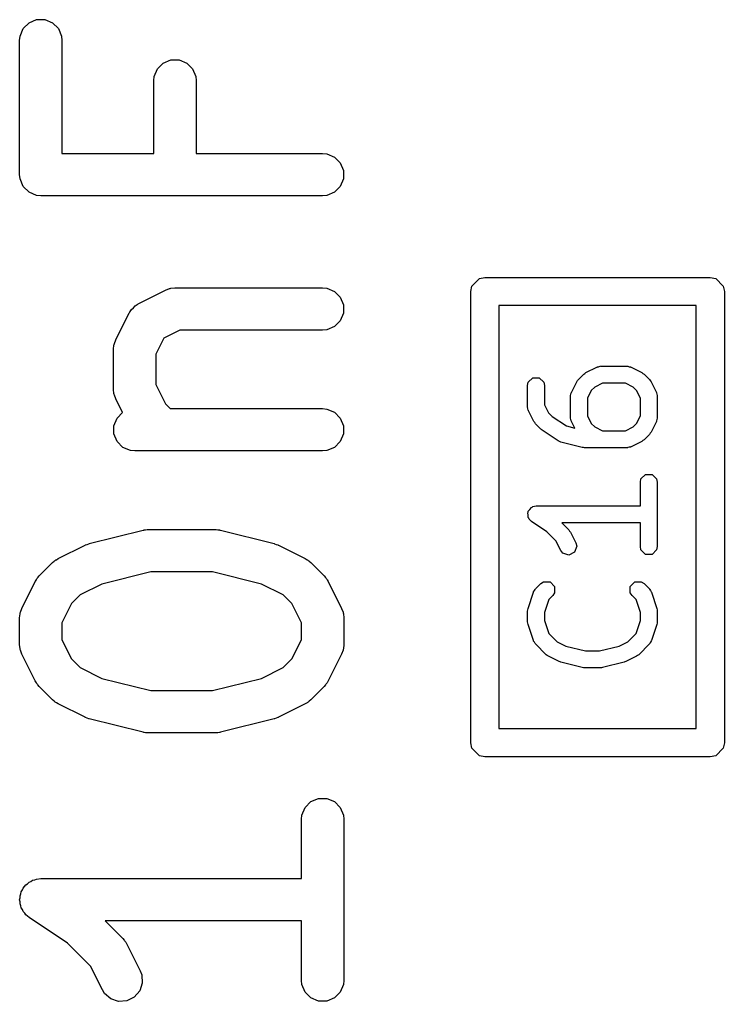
# Model space of a CAD drawing. Header units: millimetres. Extents: x 100.1 to 179.9, y -189 to -95.3.
# Drawn here: x 170.15 to 172.65, y -116.592 to -113.111 of the extents above; entities that cross this region are included whole.
import ezdxf

# ---------------------------------------------------------------- set-up
doc = ezdxf.new("R2010")
doc.units = ezdxf.units.MM
doc.layers.add('F.Fab', color=9, linetype='CONTINUOUS', true_color=0xafafaf)

msp = doc.modelspace()

# ---------------------------------------------------------------- linework, layer by layer
at = {"layer": 'F.Fab', "linetype": 'CONTINUOUS'}
for p, q in [((170.162459, -113.142855), (170.183151, -113.122163)), ((170.183151, -113.122163), (170.210187, -113.110964)), ((170.210187, -113.110964), (170.239451, -113.110964)), ((170.239451, -113.110964), (170.266487, -113.122163)), ((170.266487, -113.122163), (170.287179, -113.142855)), ((170.149819, -113.184523), (170.15126, -113.169891)), ((170.15126, -113.169891), (170.162459, -113.142855)), ((170.287179, -113.142855), (170.298378, -113.169891)), ((170.298378, -113.169891), (170.299819, -113.184523)), ((170.149819, -113.660713), (170.149819, -113.184523)), ((170.299819, -113.184523), (170.299819, -113.585713)), ((170.638649, -113.285712), (170.659341, -113.26502)), ((170.659341, -113.26502), (170.686377, -113.253821)), ((170.686377, -113.253821), (170.715641, -113.253821)), ((170.715641, -113.253821), (170.742677, -113.26502)), ((170.742677, -113.26502), (170.763369, -113.285712)), ((170.626009, -113.32738), (170.62745, -113.312748)), ((170.62745, -113.312748), (170.638649, -113.285712)), ((170.763369, -113.285712), (170.774568, -113.312748)), ((170.774568, -113.312748), (170.776009, -113.32738)), ((170.626009, -113.585713), (170.626009, -113.32738)), ((170.776009, -113.32738), (170.776009, -113.585713)), ((170.299819, -113.585713), (170.626009, -113.585713)), ((170.776009, -113.585713), (171.224819, -113.585713)), ((171.224819, -113.585713), (171.239451, -113.587154)), ((171.239451, -113.587154), (171.266487, -113.598353)), ((171.266487, -113.598353), (171.287179, -113.619045)), ((171.287179, -113.619045), (171.298378, -113.646081)), ((170.15126, -113.675345), (170.149819, -113.660713)), ((171.298378, -113.646081), (171.298378, -113.675345)), ((170.162459, -113.702381), (170.15126, -113.675345)), ((171.298378, -113.675345), (171.287179, -113.702381)), ((170.183151, -113.723073), (170.162459, -113.702381)), ((170.210187, -113.734272), (170.183151, -113.723073)), ((171.266487, -113.723073), (171.239451, -113.734272)), ((171.287179, -113.702381), (171.266487, -113.723073)), ((170.224819, -113.735713), (170.210187, -113.734272)), ((171.224819, -113.735713), (170.224819, -113.735713)), ((171.239451, -113.734272), (171.224819, -113.735713)), ((171.753806, -114.055866), (171.780866, -114.028806)), ((171.780866, -114.028806), (171.8, -114.025)), ((171.8, -114.025), (172.6, -114.025)), ((172.6, -114.025), (172.619134, -114.028806)), ((172.619134, -114.028806), (172.646194, -114.055866)), ((170.57223, -114.117441), (170.667468, -114.069822)), ((170.667468, -114.069822), (170.681199, -114.064567)), ((170.681199, -114.064567), (170.683888, -114.064375)), ((170.683888, -114.064375), (170.686377, -114.063345)), ((170.686377, -114.063345), (170.701009, -114.061904)), ((170.701009, -114.061904), (171.224819, -114.061904)), ((171.224819, -114.061904), (171.239451, -114.063345)), ((171.239451, -114.063345), (171.266487, -114.074544)), ((171.266487, -114.074544), (171.287179, -114.095236)), ((171.75, -114.075), (171.753806, -114.055866)), ((171.75, -115.675), (171.75, -114.075)), ((172.646194, -114.055866), (172.65, -114.075)), ((172.65, -114.075), (172.65, -115.675)), ((171.287179, -114.095236), (171.298378, -114.122272)), ((170.49107, -114.24622), (170.538689, -114.150982)), ((170.538689, -114.150982), (170.540229, -114.148534)), ((170.540229, -114.148534), (170.540614, -114.147381)), ((170.540614, -114.147381), (170.541859, -114.145944)), ((170.541859, -114.145944), (170.546521, -114.138539)), ((170.546521, -114.138539), (170.553625, -114.132377)), ((170.553625, -114.132377), (170.559787, -114.125273)), ((170.559787, -114.125273), (170.567192, -114.120611)), ((170.567192, -114.120611), (170.568629, -114.119366)), ((170.568629, -114.119366), (170.569782, -114.118981)), ((170.569782, -114.118981), (170.57223, -114.117441)), ((171.298378, -114.151536), (171.287179, -114.178572)), ((171.298378, -114.122272), (171.298378, -114.151536)), ((171.85, -114.125), (171.85, -115.625)), ((172.55, -114.125), (171.85, -114.125)), ((172.55, -115.625), (172.55, -114.125)), ((171.287179, -114.178572), (171.266487, -114.199264)), ((170.718714, -114.211904), (170.661672, -114.240424)), ((171.224819, -114.211904), (170.718714, -114.211904)), ((171.239451, -114.210463), (171.224819, -114.211904)), ((171.266487, -114.199264), (171.239451, -114.210463)), ((170.485815, -114.259952), (170.49107, -114.24622)), ((170.661672, -114.240424), (170.633152, -114.297466)), ((170.483152, -114.279761), (170.484593, -114.265129)), ((170.483152, -114.422618), (170.483152, -114.279761)), ((170.484593, -114.265129), (170.485624, -114.262639)), ((170.485624, -114.262639), (170.485815, -114.259952)), ((170.633152, -114.297466), (170.633152, -114.404913)), ((172.158987, -114.362452), (172.197083, -114.343405)), ((172.197083, -114.343405), (172.198531, -114.343008)), ((172.198531, -114.343008), (172.199018, -114.342522)), ((172.199018, -114.342522), (172.203737, -114.341583)), ((172.203737, -114.341583), (172.208373, -114.340314)), ((172.208373, -114.340314), (172.209024, -114.340531)), ((172.209024, -114.340531), (172.210499, -114.340238)), ((172.210499, -114.340238), (172.305737, -114.340238)), ((172.305737, -114.340238), (172.307211, -114.340531)), ((172.307211, -114.340531), (172.307863, -114.340314)), ((172.307863, -114.340314), (172.312498, -114.341583)), ((172.312498, -114.341583), (172.317218, -114.342522)), ((172.317218, -114.342522), (172.317704, -114.343008)), ((172.317704, -114.343008), (172.319153, -114.343405)), ((172.319153, -114.343405), (172.357248, -114.362452)), ((171.954211, -114.396852), (171.970446, -114.380617)), ((171.970446, -114.380617), (171.993408, -114.380617)), ((171.993408, -114.380617), (172.009643, -114.396852)), ((172.107475, -114.433011), (172.126523, -114.394916)), ((172.126523, -114.394916), (172.12947, -114.391119)), ((172.12947, -114.391119), (172.132142, -114.38712)), ((172.132142, -114.38712), (172.151189, -114.368073)), ((172.151189, -114.368073), (172.155186, -114.365401)), ((172.155186, -114.365401), (172.158987, -114.362452)), ((172.357248, -114.362452), (172.361048, -114.365402)), ((172.361048, -114.365402), (172.365045, -114.368072)), ((172.365045, -114.368072), (172.384093, -114.38712)), ((172.384093, -114.38712), (172.386763, -114.391116)), ((172.386763, -114.391116), (172.389713, -114.394917)), ((172.389713, -114.394917), (172.40876, -114.433012)), ((170.484593, -114.43725), (170.483152, -114.422618)), ((170.633152, -114.404913), (170.66741, -114.473429)), ((171.951927, -114.408333), (171.954211, -114.396852)), ((171.951927, -114.484523), (171.951927, -114.408333)), ((172.009643, -114.396852), (172.011927, -114.408333)), ((172.011927, -114.408333), (172.011927, -114.477441)), ((172.178011, -114.426104), (172.164308, -114.453511)), ((172.190175, -114.41394), (172.178011, -114.426104)), ((172.217581, -114.400238), (172.190175, -114.41394)), ((172.298655, -114.400238), (172.217581, -114.400238)), ((172.326062, -114.413941), (172.298655, -114.400238)), ((172.338223, -114.426102), (172.326062, -114.413941)), ((172.351927, -114.453509), (172.338223, -114.426102)), ((170.485624, -114.439739), (170.484593, -114.43725)), ((170.485815, -114.442427), (170.485624, -114.439739)), ((170.49107, -114.456159), (170.485815, -114.442427)), ((170.515193, -114.504405), (170.49107, -114.456159)), ((172.104308, -114.446428), (172.104601, -114.444953)), ((172.104308, -114.522619), (172.104308, -114.446428)), ((172.104384, -114.444302), (172.105653, -114.439665)), ((172.104601, -114.444953), (172.104384, -114.444302)), ((172.105653, -114.439665), (172.106592, -114.434947)), ((172.106592, -114.434947), (172.107078, -114.43446)), ((172.107078, -114.43446), (172.107475, -114.433011)), ((172.164308, -114.453511), (172.164308, -114.515536)), ((172.351927, -114.515537), (172.351927, -114.453509)), ((172.40876, -114.433012), (172.409156, -114.43446)), ((172.409156, -114.43446), (172.409643, -114.434947)), ((172.409643, -114.434947), (172.410581, -114.439666)), ((172.410581, -114.439666), (172.411851, -114.444302)), ((172.411851, -114.444302), (172.411633, -114.444953)), ((172.411633, -114.444953), (172.411927, -114.446428)), ((172.411927, -114.446428), (172.411927, -114.522619)), ((170.66741, -114.473429), (170.684456, -114.490475)), ((170.684456, -114.490475), (171.224819, -114.490475)), ((171.224819, -114.490475), (171.239451, -114.491916)), ((171.239451, -114.491916), (171.266487, -114.503115)), ((171.95222, -114.485997), (171.951927, -114.484523)), ((171.952003, -114.486649), (171.95222, -114.485997)), ((171.953272, -114.491284), (171.952003, -114.486649)), ((171.954211, -114.496004), (171.953272, -114.491284)), ((171.954697, -114.49649), (171.954211, -114.496004)), ((171.955094, -114.497939), (171.954697, -114.49649)), ((171.974142, -114.536036), (171.955094, -114.497939)), ((172.011927, -114.477441), (172.02563, -114.504848)), ((170.484593, -114.550843), (170.495792, -114.523807)), ((170.495792, -114.523807), (170.515193, -114.504405)), ((171.266487, -114.503115), (171.287179, -114.523807)), ((171.287179, -114.523807), (171.298378, -114.550843)), ((172.02563, -114.504848), (172.039134, -114.518351)), ((172.039134, -114.518351), (172.089484, -114.551917)), ((172.104601, -114.524093), (172.104308, -114.522619)), ((172.104384, -114.524745), (172.104601, -114.524093)), ((172.105653, -114.529381), (172.104384, -114.524745)), ((172.106592, -114.5341), (172.105653, -114.529381)), ((172.107078, -114.534586), (172.106592, -114.5341)), ((172.107475, -114.536036), (172.107078, -114.534586)), ((172.164308, -114.515536), (172.178011, -114.542943)), ((172.338225, -114.542941), (172.351927, -114.515537)), ((172.409156, -114.534586), (172.40876, -114.536035)), ((172.409643, -114.5341), (172.409156, -114.534586)), ((172.410581, -114.52938), (172.409643, -114.5341)), ((172.411851, -114.524745), (172.410581, -114.52938)), ((172.411927, -114.522619), (172.411633, -114.524093)), ((172.411633, -114.524093), (172.411851, -114.524745)), ((170.484593, -114.580107), (170.484593, -114.550843)), ((171.298378, -114.550843), (171.298378, -114.580107)), ((171.977094, -114.539839), (171.974142, -114.536036)), ((171.979762, -114.543832), (171.977094, -114.539839)), ((171.998809, -114.56288), (171.979762, -114.543832)), ((172.001278, -114.56453), (171.998809, -114.56288)), ((172.003381, -114.566628), (172.001278, -114.56453)), ((172.060524, -114.604722), (172.003381, -114.566628)), ((172.089484, -114.551917), (172.11912, -114.559327)), ((172.11912, -114.559327), (172.107475, -114.536036)), ((172.178011, -114.542943), (172.190174, -114.555105)), ((172.190174, -114.555105), (172.217582, -114.568809)), ((172.217582, -114.568809), (172.298654, -114.568809)), ((172.298654, -114.568809), (172.32606, -114.555105)), ((172.32606, -114.555105), (172.338225, -114.542941)), ((172.40876, -114.536035), (172.389713, -114.57413)), ((170.495792, -114.607143), (170.484593, -114.580107)), ((171.298378, -114.580107), (171.287179, -114.607143)), ((172.361045, -114.603646), (172.357249, -114.606594)), ((172.365045, -114.600975), (172.361045, -114.603646)), ((172.384092, -114.581928), (172.365045, -114.600975)), ((172.386761, -114.577933), (172.384092, -114.581928)), ((172.389713, -114.57413), (172.386761, -114.577933)), ((170.516484, -114.627835), (170.495792, -114.607143)), ((170.54352, -114.639034), (170.516484, -114.627835)), ((170.558152, -114.640475), (170.54352, -114.639034)), ((171.239451, -114.639034), (171.224819, -114.640475)), ((171.266487, -114.627835), (171.239451, -114.639034)), ((171.287179, -114.607143), (171.266487, -114.627835)), ((172.065258, -114.606677), (172.060524, -114.604722)), ((172.069889, -114.608865), (172.065258, -114.606677)), ((172.14608, -114.627913), (172.069889, -114.608865)), ((172.149749, -114.628091), (172.14608, -114.627913)), ((172.153356, -114.628809), (172.149749, -114.628091)), ((172.305737, -114.628809), (172.153356, -114.628809)), ((172.307211, -114.628515), (172.305737, -114.628809)), ((172.307863, -114.628733), (172.307211, -114.628515)), ((172.312499, -114.627463), (172.307863, -114.628733)), ((172.317218, -114.626525), (172.312499, -114.627463)), ((172.317704, -114.626038), (172.317218, -114.626525)), ((172.319154, -114.625642), (172.317704, -114.626038)), ((172.357249, -114.606594), (172.319154, -114.625642)), ((171.224819, -114.640475), (170.558152, -114.640475)), ((172.351927, -114.75119), (172.354211, -114.739709)), ((172.354211, -114.739709), (172.370446, -114.723474)), ((172.370446, -114.723474), (172.393408, -114.723474)), ((172.393408, -114.723474), (172.409643, -114.739709)), ((172.409643, -114.739709), (172.411927, -114.75119)), ((172.351927, -114.835475), (172.351927, -114.75119)), ((172.411927, -114.75119), (172.411927, -114.979761)), ((171.954211, -114.853994), (171.960389, -114.847815)), ((171.960389, -114.847815), (171.965235, -114.840548)), ((171.965235, -114.840548), (171.968262, -114.839942)), ((171.968262, -114.839942), (171.970446, -114.837759)), ((171.970446, -114.837759), (171.981927, -114.835475)), ((171.981927, -114.835475), (172.351927, -114.835475)), ((171.952497, -114.859653), (171.954211, -114.857082)), ((171.954211, -114.868222), (171.952497, -114.859653)), ((171.954211, -114.857082), (171.954211, -114.853994)), ((171.954211, -114.876956), (171.954211, -114.868222)), ((171.956394, -114.879139), (171.954211, -114.876956)), ((171.957, -114.882167), (171.956394, -114.879139)), ((171.965286, -114.890436), (171.957, -114.882167)), ((172.019959, -114.926886), (171.965286, -114.890436)), ((172.351927, -114.895475), (172.0734, -114.895475)), ((172.0734, -114.895475), (172.098378, -114.920452)), ((172.351927, -114.979761), (172.351927, -114.895475)), ((170.397105, -114.968905), (170.587581, -114.921286)), ((170.587581, -114.921286), (170.590117, -114.92091)), ((170.590117, -114.92091), (170.591139, -114.920488)), ((170.591139, -114.920488), (170.596651, -114.919945)), ((170.596651, -114.919945), (170.602125, -114.919136)), ((170.602125, -114.919136), (170.603217, -114.919298)), ((170.603217, -114.919298), (170.605771, -114.919047)), ((170.605771, -114.919047), (170.843866, -114.919047)), ((170.843866, -114.919047), (170.846419, -114.919298)), ((170.846419, -114.919298), (170.847512, -114.919136)), ((170.847512, -114.919136), (170.852985, -114.919945)), ((170.852985, -114.919945), (170.858498, -114.920488)), ((170.858498, -114.920488), (170.859519, -114.92091)), ((170.859519, -114.92091), (170.862056, -114.921286)), ((170.862056, -114.921286), (171.052532, -114.968905)), ((172.052509, -114.959436), (172.019959, -114.926886)), ((172.098378, -114.920452), (172.101048, -114.924449)), ((172.101048, -114.924449), (172.103998, -114.928249)), ((172.103998, -114.928249), (172.123046, -114.966345)), ((170.286516, -115.022203), (170.381754, -114.974584)), ((170.381754, -114.974584), (170.382823, -114.974174)), ((170.382823, -114.974174), (170.383259, -114.973852)), ((170.383259, -114.973852), (170.389395, -114.971659)), ((170.389395, -114.971659), (170.395485, -114.969329)), ((170.395485, -114.969329), (170.396025, -114.96929)), ((170.396025, -114.96929), (170.397105, -114.968905)), ((171.052532, -114.968905), (171.053611, -114.96929)), ((171.053611, -114.96929), (171.054151, -114.969329)), ((171.054151, -114.969329), (171.060232, -114.971656)), ((171.060232, -114.971656), (171.066378, -114.973852)), ((171.066378, -114.973852), (171.066813, -114.974174)), ((171.066813, -114.974174), (171.067883, -114.974584)), ((171.067883, -114.974584), (171.163121, -115.022203)), ((172.06938, -114.993178), (172.052509, -114.959436)), ((172.126138, -114.977635), (172.118877, -114.999416)), ((172.123046, -114.966345), (172.126138, -114.977635)), ((172.354211, -114.991242), (172.351927, -114.979761)), ((172.411927, -114.979761), (172.409643, -114.991242)), ((170.280216, -115.026167), (170.286516, -115.022203)), ((171.163121, -115.022203), (171.169417, -115.026166)), ((172.076558, -115.002425), (172.06938, -114.993178)), ((172.098339, -115.009686), (172.076558, -115.002425)), ((172.118877, -114.999416), (172.098339, -115.009686)), ((172.370446, -115.007477), (172.354211, -114.991242)), ((172.393408, -115.007477), (172.370446, -115.007477)), ((172.409643, -114.991242), (172.393408, -115.007477)), ((170.219405, -115.083871), (170.267024, -115.036252)), ((170.267024, -115.036252), (170.272773, -115.031533)), ((170.272773, -115.031533), (170.274073, -115.030035)), ((170.274073, -115.030035), (170.276332, -115.028613)), ((170.276332, -115.028613), (170.278389, -115.026925)), ((170.278389, -115.026925), (170.280216, -115.026167)), ((171.169417, -115.026166), (171.171247, -115.026924)), ((171.171247, -115.026924), (171.173305, -115.028613)), ((171.173305, -115.028613), (171.175564, -115.030035)), ((171.175564, -115.030035), (171.176863, -115.031533)), ((171.176863, -115.031533), (171.182612, -115.036251)), ((171.182612, -115.036251), (171.230232, -115.08387)), ((170.211766, -115.093179), (170.213188, -115.09092)), ((170.213188, -115.09092), (170.214686, -115.08962)), ((170.214686, -115.08962), (170.219405, -115.083871)), ((170.615005, -115.069047), (170.441471, -115.11243)), ((170.834632, -115.069047), (170.615005, -115.069047)), ((171.008166, -115.11243), (170.834632, -115.069047)), ((171.230232, -115.08387), (171.23495, -115.089619)), ((171.23495, -115.089619), (171.23645, -115.09092)), ((171.23645, -115.09092), (171.237872, -115.093179)), ((170.157737, -115.198601), (170.205356, -115.103363)), ((170.205356, -115.103363), (170.20932, -115.097063)), ((170.20932, -115.097063), (170.210078, -115.095236)), ((170.210078, -115.095236), (170.211766, -115.093179)), ((170.441471, -115.11243), (170.364484, -115.150924)), ((171.085153, -115.150924), (171.008166, -115.11243)), ((171.237872, -115.093179), (171.23956, -115.095236)), ((171.23956, -115.095236), (171.240317, -115.097063)), ((171.240317, -115.097063), (171.244282, -115.103363)), ((171.244282, -115.103363), (171.291901, -115.198601)), ((171.979761, -115.129977), (171.998808, -115.11093)), ((171.998808, -115.11093), (172.008541, -115.104426)), ((172.008541, -115.104426), (172.031501, -115.104425)), ((172.031501, -115.104425), (172.047738, -115.120662)), ((172.047738, -115.120662), (172.047739, -115.143621)), ((172.316116, -115.120662), (172.332352, -115.104426)), ((172.316116, -115.143622), (172.316116, -115.120662)), ((172.332352, -115.104426), (172.355312, -115.104426)), ((172.355312, -115.104426), (172.365045, -115.110929)), ((172.365045, -115.110929), (172.384093, -115.129977)), ((170.364484, -115.150924), (170.334077, -115.181331)), ((171.115561, -115.181331), (171.085153, -115.150924)), ((171.953467, -115.198845), (171.972515, -115.141703)), ((171.972515, -115.141703), (171.973258, -115.140399)), ((171.973258, -115.139711), (171.975934, -115.135705)), ((171.973258, -115.140399), (171.973258, -115.139711)), ((171.975934, -115.135705), (171.978312, -115.131534)), ((171.978312, -115.131534), (171.978925, -115.131227)), ((171.978925, -115.131227), (171.979761, -115.129977)), ((172.041236, -115.153355), (172.027195, -115.167396)), ((172.047739, -115.143621), (172.041236, -115.153355)), ((172.322619, -115.153355), (172.316116, -115.143622)), ((172.336657, -115.167393), (172.322619, -115.153355)), ((172.384093, -115.129977), (172.384927, -115.131226)), ((172.384927, -115.131226), (172.385543, -115.131534)), ((172.385543, -115.131534), (172.387923, -115.135709)), ((172.387923, -115.135709), (172.390597, -115.13971)), ((172.390597, -115.13971), (172.390597, -115.140398)), ((172.390597, -115.140398), (172.391341, -115.141703)), ((172.391341, -115.141703), (172.410388, -115.198845)), ((170.334077, -115.181331), (170.299819, -115.249847)), ((171.149819, -115.249847), (171.115561, -115.181331)), ((172.027195, -115.167396), (172.011927, -115.213199)), ((172.351927, -115.213201), (172.336657, -115.167393)), ((170.149819, -115.232142), (170.15126, -115.21751)), ((170.15126, -115.21751), (170.152291, -115.21502)), ((170.152291, -115.21502), (170.152482, -115.212333)), ((170.152482, -115.212333), (170.157737, -115.198601)), ((171.291901, -115.198601), (171.297156, -115.212332)), ((171.297156, -115.212332), (171.297347, -115.215021)), ((171.297347, -115.215021), (171.298378, -115.21751)), ((171.298378, -115.21751), (171.299819, -115.232142)), ((171.951927, -115.208332), (171.952866, -115.20361)), ((171.951927, -115.246428), (171.951927, -115.208332)), ((171.952866, -115.20361), (171.953467, -115.198845)), ((172.011927, -115.213199), (172.011927, -115.24156)), ((172.351927, -115.241558), (172.351927, -115.213201)), ((172.410388, -115.198845), (172.410989, -115.203617)), ((172.410989, -115.203617), (172.411927, -115.208332)), ((172.411927, -115.208332), (172.411927, -115.246428)), ((170.149819, -115.32738), (170.149819, -115.232142)), ((170.299819, -115.249847), (170.299819, -115.309675)), ((171.149819, -115.309675), (171.149819, -115.249847)), ((171.299819, -115.232142), (171.299819, -115.32738)), ((171.952866, -115.251149), (171.951927, -115.246428)), ((171.953467, -115.255915), (171.952866, -115.251149)), ((171.972515, -115.313058), (171.953467, -115.255915)), ((172.011927, -115.24156), (172.027195, -115.287365)), ((172.336657, -115.287366), (172.351927, -115.241558)), ((172.410388, -115.255914), (172.391341, -115.313058)), ((172.410988, -115.251143), (172.410388, -115.255914)), ((172.411927, -115.246428), (172.410988, -115.251143)), ((172.027195, -115.287365), (172.056841, -115.31701)), ((172.307014, -115.317009), (172.336657, -115.287366)), ((170.15126, -115.342012), (170.149819, -115.32738)), ((170.299819, -115.309675), (170.334077, -115.378191)), ((171.115561, -115.37819), (171.149819, -115.309675)), ((171.299819, -115.32738), (171.298378, -115.342012)), ((171.973259, -115.314363), (171.972515, -115.313058)), ((171.973259, -115.315051), (171.973259, -115.314363)), ((171.97593, -115.319049), (171.973259, -115.315051)), ((171.978312, -115.323227), (171.97593, -115.319049)), ((171.978927, -115.323534), (171.978312, -115.323227)), ((171.979762, -115.324784), (171.978927, -115.323534)), ((172.017856, -115.362879), (171.979762, -115.324784)), ((172.056841, -115.31701), (172.087636, -115.332407)), ((172.087636, -115.332407), (172.157048, -115.349761)), ((172.206807, -115.349761), (172.276217, -115.332408)), ((172.276217, -115.332408), (172.307014, -115.317009)), ((172.384093, -115.324785), (172.345997, -115.362879)), ((172.384928, -115.323534), (172.384093, -115.324785)), ((172.385543, -115.323227), (172.384928, -115.323534)), ((172.387925, -115.319048), (172.385543, -115.323227)), ((172.390596, -115.315051), (172.387925, -115.319048)), ((172.391341, -115.313058), (172.390596, -115.314364)), ((172.390596, -115.314364), (172.390596, -115.315051)), ((170.152291, -115.344501), (170.15126, -115.342012)), ((170.152482, -115.347189), (170.152291, -115.344501)), ((170.157737, -115.360921), (170.152482, -115.347189)), ((170.205356, -115.456159), (170.157737, -115.360921)), ((171.291901, -115.360921), (171.244282, -115.456159)), ((171.297156, -115.34719), (171.291901, -115.360921)), ((171.297347, -115.3445), (171.297156, -115.34719)), ((171.298378, -115.342012), (171.297347, -115.3445)), ((172.021853, -115.365549), (172.017856, -115.362879)), ((172.025654, -115.368499), (172.021853, -115.365549)), ((172.063749, -115.387546), (172.025654, -115.368499)), ((172.157048, -115.349761), (172.206807, -115.349761)), ((172.3382, -115.368499), (172.300105, -115.387546)), ((172.341997, -115.365551), (172.3382, -115.368499)), ((172.345997, -115.362879), (172.341997, -115.365551)), ((170.334077, -115.378191), (170.364484, -115.408598)), ((171.085153, -115.408597), (171.115561, -115.37819)), ((172.066918, -115.388413), (172.063749, -115.387546)), ((172.069889, -115.389817), (172.066918, -115.388413)), ((172.14608, -115.408865), (172.069889, -115.389817)), ((172.293965, -115.389817), (172.217775, -115.408865)), ((172.296935, -115.388413), (172.293965, -115.389817)), ((172.300105, -115.387546), (172.296935, -115.388413)), ((170.364484, -115.408598), (170.441471, -115.447091)), ((171.008166, -115.447091), (171.085153, -115.408597)), ((172.149749, -115.409043), (172.14608, -115.408865)), ((172.153356, -115.409761), (172.149749, -115.409043)), ((172.210499, -115.409761), (172.153356, -115.409761)), ((172.214105, -115.409043), (172.210499, -115.409761)), ((172.217775, -115.408865), (172.214105, -115.409043)), ((170.20932, -115.462458), (170.205356, -115.456159)), ((170.210078, -115.464286), (170.20932, -115.462458)), ((170.211766, -115.466342), (170.210078, -115.464286)), ((170.213188, -115.468602), (170.211766, -115.466342)), ((170.214686, -115.469901), (170.213188, -115.468602)), ((170.219405, -115.475651), (170.214686, -115.469901)), ((170.441471, -115.447091), (170.615005, -115.490475)), ((170.834632, -115.490475), (171.008166, -115.447091)), ((171.23495, -115.469902), (171.230232, -115.475652)), ((171.23645, -115.468602), (171.23495, -115.469902)), ((171.237872, -115.466342), (171.23645, -115.468602)), ((171.23956, -115.464286), (171.237872, -115.466342)), ((171.240317, -115.462458), (171.23956, -115.464286)), ((171.244282, -115.456159), (171.240317, -115.462458)), ((170.267024, -115.52327), (170.219405, -115.475651)), ((170.615005, -115.490475), (170.834632, -115.490475)), ((171.230232, -115.475652), (171.182612, -115.523271)), ((170.272773, -115.527988), (170.267024, -115.52327)), ((170.274073, -115.529487), (170.272773, -115.527988)), ((170.276332, -115.530908), (170.274073, -115.529487)), ((170.278389, -115.532597), (170.276332, -115.530908)), ((170.280216, -115.533354), (170.278389, -115.532597)), ((170.286516, -115.537319), (170.280216, -115.533354)), ((170.381754, -115.584938), (170.286516, -115.537319)), ((171.163121, -115.537319), (171.067883, -115.584938)), ((171.169417, -115.533355), (171.163121, -115.537319)), ((171.171247, -115.532598), (171.169417, -115.533355)), ((171.173305, -115.530908), (171.171247, -115.532598)), ((171.175564, -115.529487), (171.173305, -115.530908)), ((171.176863, -115.527988), (171.175564, -115.529487)), ((171.182612, -115.523271), (171.176863, -115.527988)), ((170.382823, -115.585347), (170.381754, -115.584938)), ((170.383259, -115.58567), (170.382823, -115.585347)), ((170.389395, -115.587862), (170.383259, -115.58567)), ((170.395485, -115.590193), (170.389395, -115.587862)), ((170.396025, -115.590231), (170.395485, -115.590193)), ((170.397105, -115.590617), (170.396025, -115.590231)), ((170.587581, -115.638236), (170.397105, -115.590617)), ((171.052532, -115.590617), (170.862056, -115.638236)), ((171.053611, -115.590231), (171.052532, -115.590617)), ((171.054151, -115.590193), (171.053611, -115.590231)), ((171.060232, -115.587865), (171.054151, -115.590193)), ((171.066378, -115.58567), (171.060232, -115.587865)), ((171.066813, -115.585347), (171.066378, -115.58567)), ((171.067883, -115.584938), (171.066813, -115.585347)), ((170.590117, -115.638611), (170.587581, -115.638236)), ((170.591139, -115.639034), (170.590117, -115.638611)), ((170.596651, -115.639576), (170.591139, -115.639034)), ((170.602125, -115.640386), (170.596651, -115.639576)), ((170.603217, -115.640223), (170.602125, -115.640386)), ((170.605771, -115.640475), (170.603217, -115.640223)), ((170.843866, -115.640475), (170.605771, -115.640475)), ((170.846419, -115.640223), (170.843866, -115.640475)), ((170.847512, -115.640386), (170.846419, -115.640223)), ((170.852985, -115.639576), (170.847512, -115.640386)), ((170.858498, -115.639034), (170.852985, -115.639576)), ((170.859519, -115.638611), (170.858498, -115.639034)), ((170.862056, -115.638236), (170.859519, -115.638611)), ((171.85, -115.625), (172.55, -115.625)), ((171.753806, -115.694134), (171.75, -115.675)), ((172.65, -115.675), (172.646194, -115.694134)), ((171.780866, -115.721194), (171.753806, -115.694134)), ((172.646194, -115.694134), (172.619134, -115.721194)), ((171.8, -115.725), (171.780866, -115.721194)), ((172.6, -115.725), (171.8, -115.725)), ((172.619134, -115.721194), (172.6, -115.725)), ((171.162459, -115.90476), (171.183151, -115.884068)), ((171.183151, -115.884068), (171.210187, -115.872869)), ((171.210187, -115.872869), (171.239451, -115.872869)), ((171.239451, -115.872869), (171.266487, -115.884068)), ((171.266487, -115.884068), (171.287179, -115.90476)), ((171.15126, -115.931796), (171.162459, -115.90476)), ((171.287179, -115.90476), (171.298378, -115.931796)), ((171.149819, -115.946428), (171.15126, -115.931796)), ((171.149819, -116.157142), (171.149819, -115.946428)), ((171.298378, -115.931796), (171.299819, -115.946428)), ((171.299819, -115.946428), (171.299819, -116.517856)), ((170.1779, -116.175032), (170.183151, -116.169782)), ((170.183151, -116.169782), (170.18994, -116.166969)), ((170.18994, -116.166969), (170.196046, -116.162881)), ((170.196046, -116.162881), (170.203326, -116.161424)), ((170.203326, -116.161424), (170.210187, -116.158583)), ((170.210187, -116.158583), (170.224663, -116.157157)), ((170.224663, -116.157157), (170.22474, -116.157142)), ((170.22474, -116.157142), (170.224766, -116.157147)), ((170.224766, -116.157147), (170.224819, -116.157142)), ((170.224819, -116.157142), (171.149819, -116.157142)), ((170.154072, -116.210721), (170.155498, -116.203513)), ((170.155498, -116.203513), (170.159617, -116.197334)), ((170.159617, -116.197334), (170.162459, -116.190474)), ((170.162459, -116.190474), (170.167654, -116.185278)), ((170.167654, -116.185278), (170.171731, -116.179164)), ((170.171731, -116.179164), (170.1779, -116.175032)), ((170.149819, -116.232221), (170.15126, -116.224936)), ((170.15126, -116.239425), (170.149819, -116.232221)), ((170.15126, -116.21751), (170.154072, -116.210721)), ((170.15126, -116.224936), (170.15126, -116.21751)), ((170.15126, -116.246774), (170.15126, -116.239425)), ((170.154101, -116.253634), (170.15126, -116.246774)), ((170.155558, -116.260915), (170.154101, -116.253634)), ((170.159646, -116.26702), (170.155558, -116.260915)), ((170.162459, -116.27381), (170.159646, -116.26702)), ((170.167709, -116.27906), (170.162459, -116.27381)), ((170.171841, -116.28523), (170.167709, -116.27906)), ((170.183099, -116.29445), (170.171841, -116.28523)), ((170.183151, -116.294502), (170.183099, -116.29445)), ((170.183173, -116.294511), (170.183151, -116.294502)), ((170.183216, -116.294546), (170.183173, -116.294511)), ((170.319894, -116.385664), (170.183216, -116.294546)), ((171.149819, -116.307142), (170.453504, -116.307142)), ((170.453504, -116.307142), (170.515947, -116.369585)), ((171.149819, -116.517856), (171.149819, -116.307142)), ((170.515947, -116.369585), (170.520667, -116.375335)), ((170.520667, -116.375335), (170.522164, -116.376634)), ((170.522164, -116.376634), (170.523583, -116.378888)), ((170.523583, -116.378888), (170.525275, -116.38095)), ((170.401275, -116.467045), (170.319894, -116.385664)), ((170.525275, -116.38095), (170.526033, -116.382782)), ((170.526033, -116.382782), (170.529996, -116.389077)), ((170.529996, -116.389077), (170.577615, -116.484315)), ((170.443451, -116.551397), (170.401275, -116.467045)), ((170.577615, -116.484315), (170.58287, -116.498046)), ((170.58287, -116.498046), (170.584944, -116.527236)), ((171.15126, -116.532488), (171.149819, -116.517856)), ((171.299819, -116.517856), (171.298378, -116.532488)), ((170.451283, -116.56384), (170.443451, -116.551397)), ((170.584944, -116.527236), (170.57569, -116.554998)), ((171.162459, -116.559524), (171.15126, -116.532488)), ((171.298378, -116.532488), (171.287179, -116.559524)), ((170.473391, -116.583013), (170.451283, -116.56384)), ((170.501152, -116.592267), (170.473391, -116.583013)), ((170.556517, -116.577105), (170.530342, -116.590193)), ((170.57569, -116.554998), (170.556517, -116.577105)), ((171.183151, -116.580216), (171.162459, -116.559524)), ((171.210187, -116.591415), (171.183151, -116.580216)), ((171.266487, -116.580216), (171.239451, -116.591415)), ((171.287179, -116.559524), (171.266487, -116.580216)), ((170.530342, -116.590193), (170.501152, -116.592267)), ((171.239451, -116.591415), (171.210187, -116.591415))]:
    msp.add_line(p, q, dxfattribs=at)

doc.saveas('drawing.dxf')
